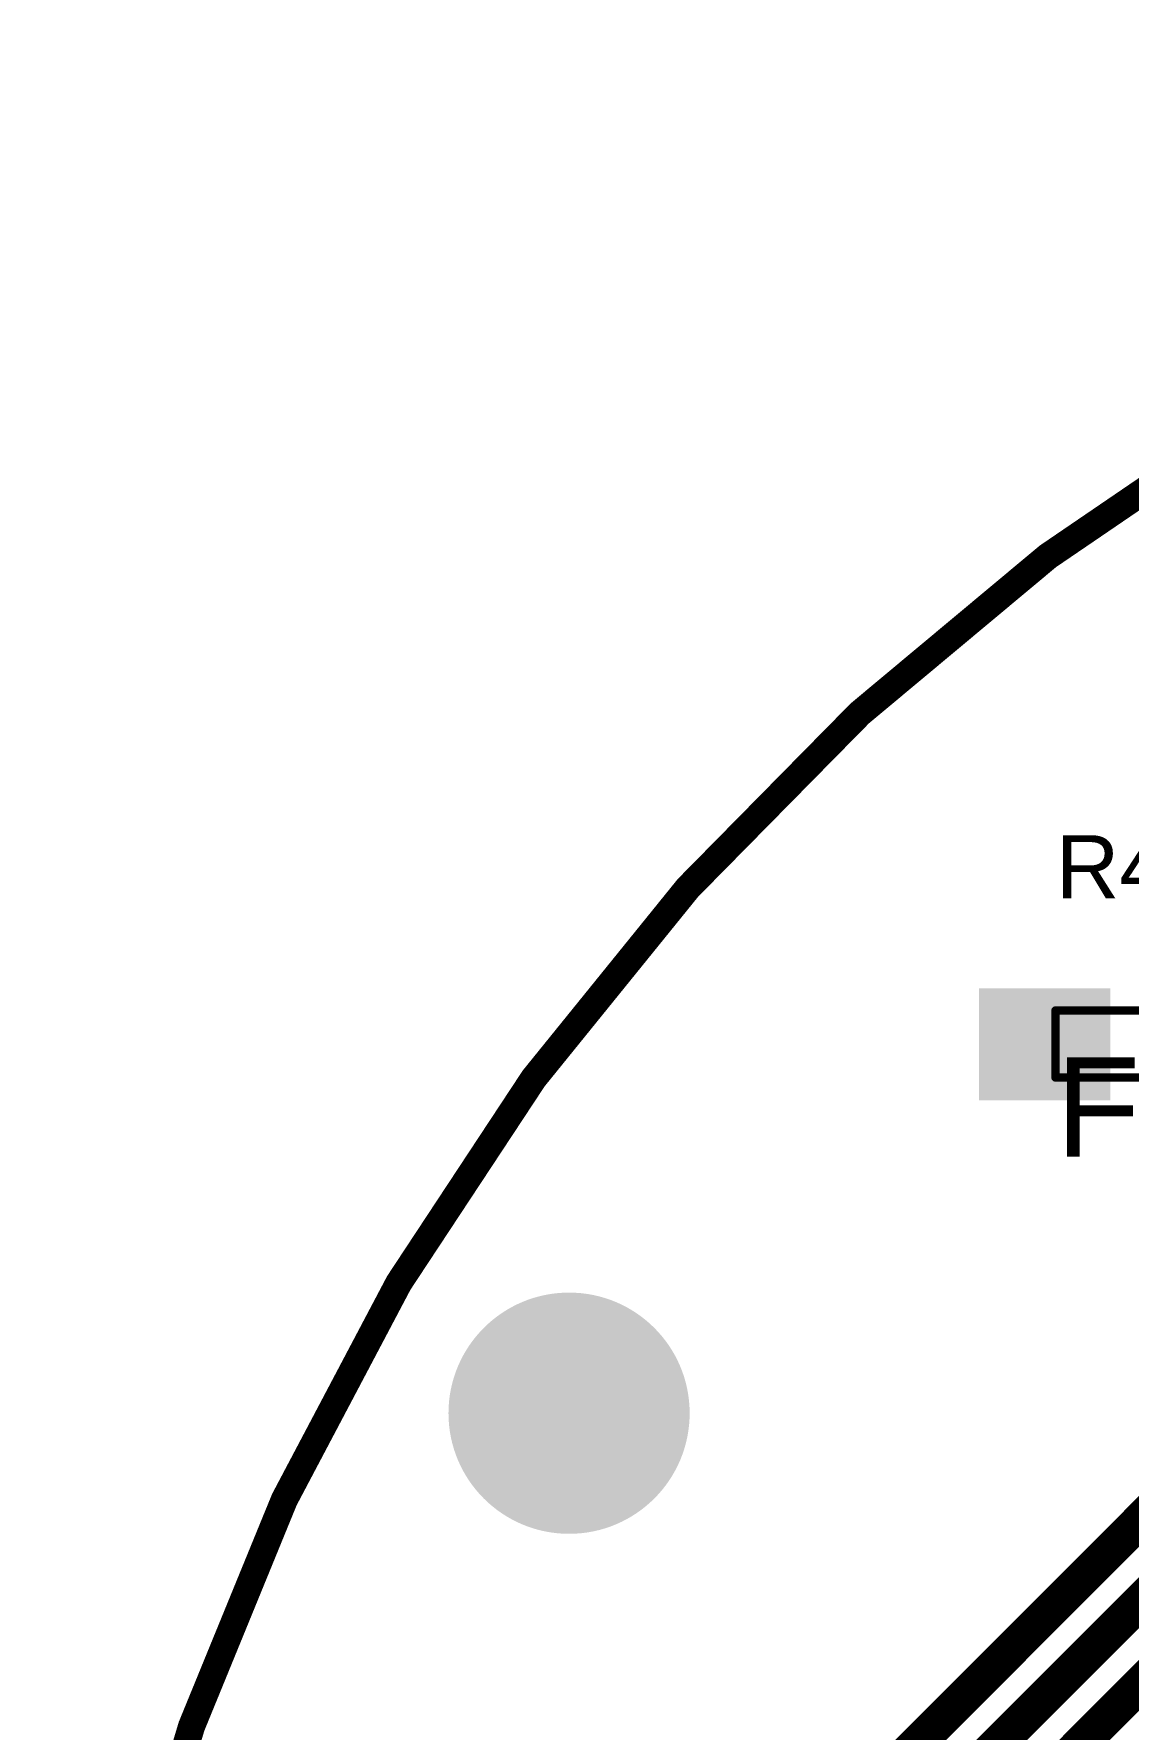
# Model space of a CAD drawing. Header units: millimetres. Extents: x -35.7 to 33.3, y -3.2 to 68.2.
# Drawn here: x -35.69 to -20.27, y 44.3 to 68.19 of the extents above; entities that cross this region are included whole.
import ezdxf

# ---------------------------------------------------------------- set-up
doc = ezdxf.new("R2010")
doc.units = ezdxf.units.MM
for name, color, linetype in [('BottomLayer', 5, 'Continuous'), ('BottomSolder', 6, 'Continuous'), ('Mechanical2', 216, 'Continuous'), ('MultiLayer', 9, 'Continuous'), ('PadHoleLayer', 156, 'Continuous'), ('TopLayer', 1, 'Continuous'), ('TopOverlay', 2, 'Continuous'), ('TopPaste', 8, 'Continuous'), ('TopSolder', 216, 'Continuous'), ('ViaHoleLayer', 16, 'Continuous')]:
    doc.layers.add(name, color=color, linetype=linetype)
doc.styles.add('Arial', font='', dxfattribs={"height": 0.2})
doc.styles.get('Arial').set_extended_font_data('Arial')

# ---------------------------------------------------------------- blocks, each defined once
blk = doc.blocks.new('MPZ1608S121ATDH5_65')
at = {"layer": 'TopLayer'}
for points in [[(-1, 0.4), (-0.4, 0.4), (-0.4, -0.4), (-1, -0.4)], [(0.4, 0.4), (1, 0.4), (1, -0.4), (0.4, -0.4)]]:
    blk.add_hatch(color=1, dxfattribs=at).paths.add_polyline_path(points)
at = {"layer": 'TopPaste'}
for points in [[(-1, 0.4), (-0.4, 0.4), (-0.4, -0.4), (-1, -0.4)], [(0.4, 0.4), (1, 0.4), (1, -0.4), (0.4, -0.4)]]:
    blk.add_hatch(color=8, dxfattribs=at).paths.add_polyline_path(points)
at = {"layer": 'TopSolder'}
for points in [[(-1.102, 0.502), (-0.298, 0.502), (-0.298, -0.502), (-1.102, -0.502)], [(0.298, 0.502), (1.102, 0.502), (1.102, -0.502), (0.298, -0.502)]]:
    blk.add_hatch(color=216, dxfattribs=at).paths.add_polyline_path(points)
at = {"layer": 'TopOverlay', "const_width": 0.12}
for points in [[(-1.067, 0.475), (1.073, 0.475)], [(-1.067, -0.468), (-1.067, 0.475)], [(1.073, -0.468), (1.073, 0.475)], [(-1.067, -0.468), (1.073, -0.468)]]:
    blk.add_lwpolyline(points, dxfattribs=at)
at = {"layer": 'TopOverlay', "const_width": 0.06}
for points in [[(-1.097, 0.475, 1), (-1.037, 0.475, 1)], [(-1.097, 0.475, 1), (-1.037, 0.475, 1)], [(1.043, 0.475, 1), (1.103, 0.475, 1)], [(1.043, 0.475, 1), (1.103, 0.475, 1)], [(-1.097, -0.468, 1), (-1.037, -0.468, 1)], [(-1.097, -0.468, 1), (-1.037, -0.468, 1)], [(1.043, -0.468, 1), (1.103, -0.468, 1)], [(1.043, -0.468, 1), (1.103, -0.468, 1)]]:
    blk.add_lwpolyline(points, format="xyb", close=True, dxfattribs=at)

msp = doc.modelspace()

# ---------------------------------------------------------------- hatches: boundary and pattern name
at = {"layer": 'BottomLayer'}
h = msp.add_hatch(color=5, dxfattribs=at)
edge = h.paths.add_edge_path()
edge.add_arc((-21.76, 54.28), 0.3, 0, 360)
h = msp.add_hatch(color=5, dxfattribs=at)
edge = h.paths.add_edge_path()
edge.add_arc((-21.76, 53.594), 0.3, 0, 360)
h = msp.add_hatch(color=5, dxfattribs=at)
edge = h.paths.add_edge_path()
edge.add_arc((-28.146, 48.75), 1.5, 0, 360)
at = {"layer": 'BottomSolder'}
h = msp.add_hatch(color=6, dxfattribs=at)
edge = h.paths.add_edge_path()
edge.add_arc((-28.146, 48.75), 1.602, 0, 360)
at = {"layer": 'MultiLayer'}
h = msp.add_hatch(color=9, dxfattribs=at)
edge = h.paths.add_edge_path()
edge.add_arc((-28.146, 48.75), 1.5, 0, 360)
at = {"layer": 'PadHoleLayer'}
h = msp.add_hatch(color=156, dxfattribs=at)
edge = h.paths.add_edge_path()
edge.add_arc((-28.146, 48.75), 1.7, 0, 360)
at = {"layer": 'TopLayer'}
msp.add_hatch(color=1, dxfattribs=at).paths.add_polyline_path([(-22.369, 53.162), (-20.515, 53.162), (-20.515, 54.737), (-22.369, 54.737)])
h = msp.add_hatch(color=1, dxfattribs=at)
edge = h.paths.add_edge_path()
edge.add_arc((-21.76, 54.28), 0.3, 0, 360)
h = msp.add_hatch(color=1, dxfattribs=at)
edge = h.paths.add_edge_path()
edge.add_arc((-21.76, 53.594), 0.3, 0, 360)
h = msp.add_hatch(color=1, dxfattribs=at)
edge = h.paths.add_edge_path()
edge.add_arc((-28.146, 48.75), 1.5, 0, 360)
at = {"layer": 'TopSolder'}
h = msp.add_hatch(color=216, dxfattribs=at)
edge = h.paths.add_edge_path()
edge.add_arc((-28.146, 48.75), 1.602, 0, 360)
at = {"layer": 'ViaHoleLayer'}
h = msp.add_hatch(color=16, dxfattribs=at)
edge = h.paths.add_edge_path()
edge.add_arc((-21.76, 54.28), 0.15, 0, 360)
h = msp.add_hatch(color=16, dxfattribs=at)
edge = h.paths.add_edge_path()
edge.add_arc((-21.76, 53.594), 0.15, 0, 360)

# ---------------------------------------------------------------- linework, layer by layer
at = {"layer": 'BottomLayer', "const_width": 0.508}
for points in [[(-24.714, 42.621), (-10.858, 56.478)], [(-23.724, 42.469), (-10.985, 55.208)], [(-22.706, 42.318), (-11.086, 53.938)]]:
    msp.add_lwpolyline(points, dxfattribs=at)
at = {"layer": 'Mechanical2', "const_width": 0.381}
msp.add_lwpolyline([(33.135, 19.76, -5.376897), (33.117, 45.286)], format="xyb", dxfattribs=at)

# ---------------------------------------------------------------- block references
msp.add_blockref('MPZ1608S121ATDH5_65', (-20.221, 53.95))

# ---------------------------------------------------------------- texts
at = {"layer": 'TopOverlay', "style": 'Arial'}
for s, height, p in [('R4', 0.889, (-21.285, 56.007)), ('FB3', 1.397, (-21.288, 52.368))]:
    msp.add_text(s, height=height, dxfattribs=at).set_placement(p)

doc.saveas('drawing.dxf')
